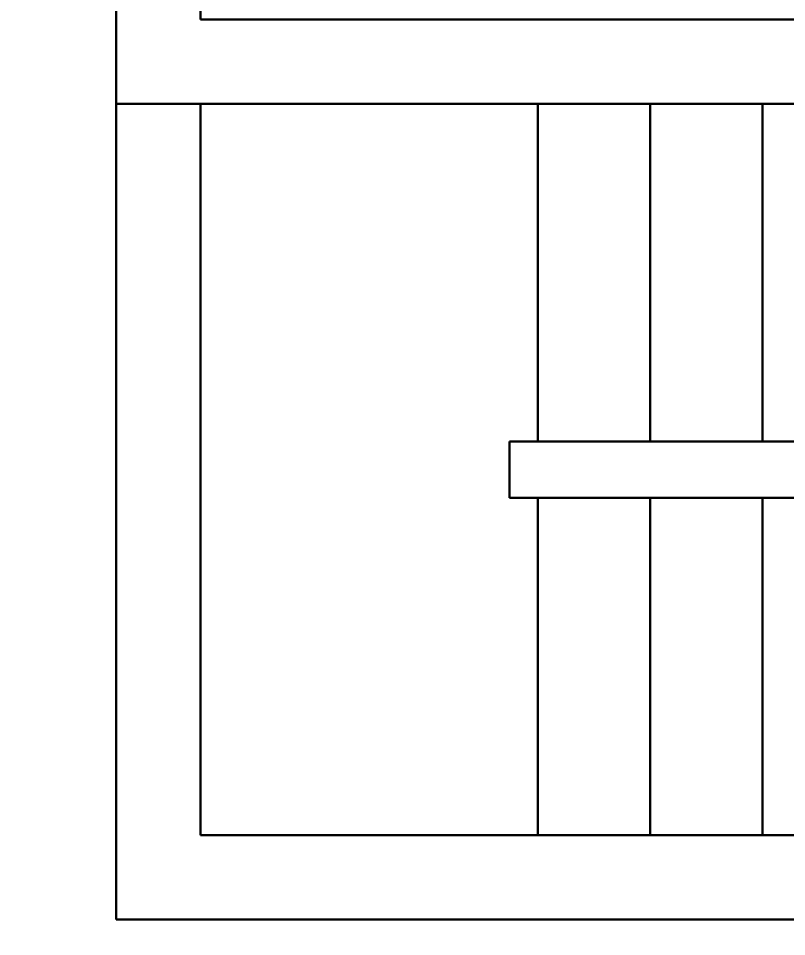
# Model space of a CAD drawing. Extents: x -454308 to 890911, y -14103 to 1343694.
# Drawn here: x 215304.6 to 215386.6, y 650788.6 to 650886.6 of the extents above; entities that cross this region are included whole.
import ezdxf

# ---------------------------------------------------------------- set-up
doc = ezdxf.new("R2010")
doc.units = 0
doc.header["$MEASUREMENT"] = 0
doc.header["$PDMODE"] = 32
doc.linetypes.add('DOT2', pattern=[3.175, 0, -3.175])
doc.styles.add('AA_03.50', font='ARIALN.TTF', dxfattribs={"height": 8})
doc.dimstyles.new('AA_03.50', dxfattribs={"dimtxt": 9, "dimasz": 3.25, "dimexe": 1.75, "dimexo": 3.375, "dimgap": 0.09, "dimtad": 0, "dimdec": 0, "dimzin": 3, "dimdsep": 46, "dimlunit": 4, "dimtxsty": 'AA_03.50', "dimblk": 'DOTSMALL', "dimcen": 0.09, "dimclre": 7, "dimadec": 0, "dimazin": 0, "dimtfac": 1, "dimtdec": 0, "dimtofl": 0, "dimtmove": 0, "dimatfit": 3, "dimfxl": 1, "dimtolj": 1, "dimtzin": 0, "dimlwd": -1, "dimarcsym": 0})

# ---------------------------------------------------------------- blocks, each defined once
blk = doc.blocks.new('_DotSmall')
at = {"color": 0, "linetype": 'ByBlock', "const_width": 0.5}
blk.add_lwpolyline([(-0.0625, 0, 1), (0.0625, 0, 1)], format="xyb", close=True, dxfattribs=at)
blk = doc.blocks.new('*D746')
at = {"color": 7, "linetype": 'DOT2', "lineweight": -2}
for p, q in [((214583.996, 658231.832), (214583.996, 658117.151)), ((215058.996, 658231.832), (215058.996, 658117.151))]:
    blk.add_line(p, q, dxfattribs=at)
at = {"color": 0}
for p, q in [((214583.996, 658118.901), (214810.129, 658118.901)), ((215058.996, 658118.901), (214832.863, 658118.901)), ((219968.406, 647579.331), (219998.569, 647579.331)), ((220046.406, 647579.331), (220016.244, 647579.331))]:
    blk.add_line(p, q, dxfattribs=at)
at = {"color": 7, "lineweight": -2}
for p, q in [((219968.406, 647576.483), (219968.406, 647577.581)), ((220046.406, 647576.483), (220046.406, 647577.581))]:
    blk.add_line(p, q, dxfattribs=at)
at = {"layer": 'DEFPOINTS', "color": 0, "lineweight": 30}
for p in [(214583.996, 658235.207), (215058.996, 658235.207), (214583.996, 658118.901), (219968.406, 647579.858), (220046.406, 647579.858), (219968.406, 647579.331)]:
    blk.add_point(p, dxfattribs=at)
at = {"color": 0, "xscale": 3.25, "yscale": 3.25, "zscale": 3.25, "rotation": 180}
for p in [(214583.996, 658118.901), (219968.406, 647579.331)]:
    blk.add_blockref('_DotSmall', p, dxfattribs=at)
at = {"color": 0, "xscale": 3.25, "yscale": 3.25, "zscale": 3.25}
for p in [(215058.996, 658118.901), (220046.406, 647579.331)]:
    blk.add_blockref('_DotSmall', p, dxfattribs=at)
at = {"color": 0, "lineweight": 30, "char_height": 8, "attachment_point": 5, "style": 'AA_03.50'}
for s, insert in [('\\A1;39\'-7"', (214821.496, 658118.901)), ('\\A1;6\'-6"', (220007.406, 647579.331))]:
    blk.add_mtext(s, dxfattribs=dict(at, insert=insert))
blk = doc.blocks.new('*D763')
at = {"color": 7, "linetype": 'DOT2', "lineweight": -2}
for p, q in [((214587.371, 658235.207), (214746.266, 658235.207)), ((214587.371, 657642.207), (214746.266, 657642.207))]:
    blk.add_line(p, q, dxfattribs=at)
at = {"color": 0}
for p, q in [((214744.516, 658235.207), (214744.516, 657950.204)), ((214744.516, 657642.207), (214744.516, 657927.209)), ((219843.784, 648076.858), (219843.784, 648021.917)), ((219843.784, 647944.858), (219843.784, 647999.8))]:
    blk.add_line(p, q, dxfattribs=at)
at = {"color": 7, "lineweight": -2}
for p, q in [((219846.077, 648076.858), (219845.534, 648076.858)), ((219846.077, 647944.858), (219845.534, 647944.858))]:
    blk.add_line(p, q, dxfattribs=at)
at = {"layer": 'DEFPOINTS', "color": 0, "lineweight": 30}
for p in [(214583.996, 658235.207), (214744.516, 658235.207), (214583.996, 657642.207), (219842.702, 648076.858), (219842.702, 647944.858), (219843.784, 647944.858)]:
    blk.add_point(p, dxfattribs=at)
at = {"color": 0, "xscale": 3.25, "yscale": 3.25, "zscale": 3.25}
for p, rotation in [((214744.516, 658235.207), 90), ((214744.516, 657642.207), 270), ((219843.784, 648076.858), 90), ((219843.784, 647944.858), 270)]:
    blk.add_blockref('_DotSmall', p, dxfattribs=dict(at, rotation=rotation))
at = {"color": 0, "lineweight": 30, "char_height": 8, "attachment_point": 5, "rotation": 90, "style": 'AA_03.50'}
for s, insert in [('\\A1;49\'-5"', (214744.516, 657938.707)), ('\\A1;11\'-0"', (219843.784, 648010.858))]:
    blk.add_mtext(s, dxfattribs=dict(at, insert=insert))

msp = doc.modelspace()

# ---------------------------------------------------------------- linework, layer by layer
at = {"lineweight": 30}
for p, q in [((215315, 651175.921), (215315, 650877.421)), ((215324, 651166.921), (215324, 650886.421)), ((215324, 650886.421), (215504, 650886.421)), ((215315, 650877.421), (215504, 650877.421)), ((215315, 650877.421), (215315, 650790.421)), ((215324, 650877.421), (215324, 650799.421)), ((215360, 650877.421), (215360, 650841.421)), ((215372, 650877.421), (215372, 650841.421)), ((215384, 650877.421), (215384, 650841.421)), ((215357, 650841.421), (215480, 650841.421)), ((215357, 650841.421), (215357, 650835.421)), ((215357, 650835.421), (215480, 650835.421)), ((215360, 650799.421), (215360, 650835.421)), ((215372, 650799.421), (215372, 650835.421)), ((215384, 650799.421), (215384, 650835.421)), ((215480, 650799.421), (215324, 650799.421)), ((215480, 650790.421), (215315, 650790.421))]:
    msp.add_line(p, q, dxfattribs=at)

# ---------------------------------------------------------------- dimensions: what is measured, and where the dimension line sits
dim = msp.add_linear_dim(base=(214744.516, 658235.207), p1=(214583.996, 657642.207), p2=(214583.996, 658235.207), angle=90, dimstyle='AA_03.50', override={"dimtxt": 8, "dimdec": 1, "dimtdec": 1, "dimfxl": 0.1}, dxfattribs=at)
dim.commit()
dim.dimension.update_dxf_attribs({"geometry": '*D763', "text_midpoint": (214744.516, 657938.707)})
dim = msp.add_linear_dim(base=(214583.996, 658118.901), p1=(215058.996, 658235.207), p2=(214583.996, 658235.207), dimstyle='AA_03.50', override={"dimtxt": 8, "dimdec": 1, "dimtdec": 1, "dimfxl": 0.1}, dxfattribs=at)
dim.commit()
dim.dimension.update_dxf_attribs({"geometry": '*D746', "text_midpoint": (214821.496, 658118.901)})

doc.saveas('drawing.dxf')
